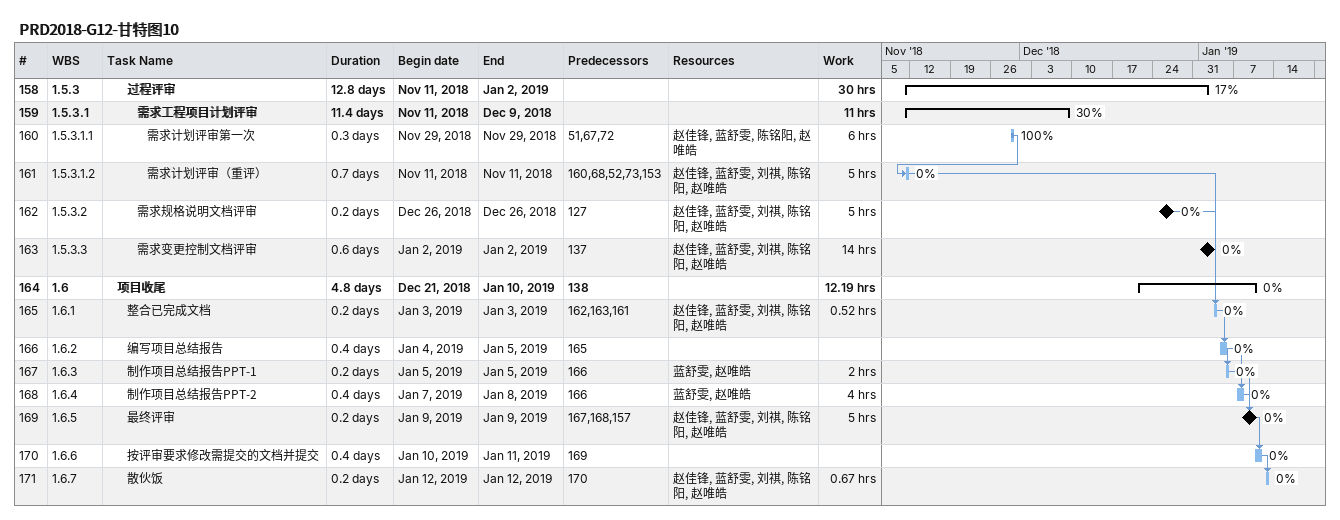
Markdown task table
PRD2018-G12-甘特图10

| ID | WBS | Task | Duration | Start | Finish | Predecessors | Resources | % complete | Work (h) |
|---|---|---|---|---|---|---|---|---|---|
| 158 | 1.5.3 | **过程评审** | 12.8d | 2018-11-11 | 2019-01-02 |  |  | 17 | 30 |
| 159 | 1.5.3.1 | **需求工程项目计划评审** | 11.4d | 2018-11-11 | 2018-12-09 |  |  | 30 | 11 |
| 160 | 1.5.3.1.1 | 需求计划评审第一次 | 0.3d | 2018-11-29 | 2018-11-29 | 51, 67, 72 | 赵佳锋, 蓝舒雯, 陈铭阳, 赵唯皓 | 100 | 6 |
| 161 | 1.5.3.1.2 | 需求计划评审（重评） | 0.7d | 2018-11-11 | 2018-11-11 | 160, 68, 52, 73, 153 | 赵佳锋, 蓝舒雯, 刘祺, 陈铭阳, 赵唯皓 | 0 | 5 |
| 162 | 1.5.3.2 | 需求规格说明文档评审 | 0.2d | 2018-12-26 | 2018-12-26 | 127 | 赵佳锋, 蓝舒雯, 刘祺, 陈铭阳, 赵唯皓 | 0 | 5 |
| 163 | 1.5.3.3 | 需求变更控制文档评审 | 0.6d | 2019-01-02 | 2019-01-02 | 137 | 赵佳锋, 蓝舒雯, 刘祺, 陈铭阳, 赵唯皓 | 0 | 14 |
| 164 | 1.6 | **项目收尾** | 4.8d | 2018-12-21 | 2019-01-10 | 138 |  | 0 | 12.19 |
| 165 | 1.6.1 | 整合已完成文档 | 0.2d | 2019-01-03 | 2019-01-03 | 162, 163, 161 | 赵佳锋, 蓝舒雯, 刘祺, 陈铭阳, 赵唯皓 | 0 | 0.52 |
| 166 | 1.6.2 | 编写项目总结报告 | 0.4d | 2019-01-04 | 2019-01-05 | 165 |  | 0 |  |
| 167 | 1.6.3 | 制作项目总结报告PPT-1 | 0.2d | 2019-01-05 | 2019-01-05 | 166 | 蓝舒雯, 赵唯皓 | 0 | 2 |
| 168 | 1.6.4 | 制作项目总结报告PPT-2 | 0.4d | 2019-01-07 | 2019-01-08 | 166 | 蓝舒雯, 赵唯皓 | 0 | 4 |
| 169 | 1.6.5 | 最终评审 | 0.2d | 2019-01-09 | 2019-01-09 | 167, 168, 157 | 赵佳锋, 蓝舒雯, 刘祺, 陈铭阳, 赵唯皓 | 0 | 5 |
| 170 | 1.6.6 | 按评审要求修改需提交的文档并提交 | 0.4d | 2019-01-10 | 2019-01-11 | 169 |  | 0 |  |
| 171 | 1.6.7 | 散伙饭 | 0.2d | 2019-01-12 | 2019-01-12 | 170 | 赵佳锋, 蓝舒雯, 刘祺, 陈铭阳, 赵唯皓 | 0 | 0.67 |
